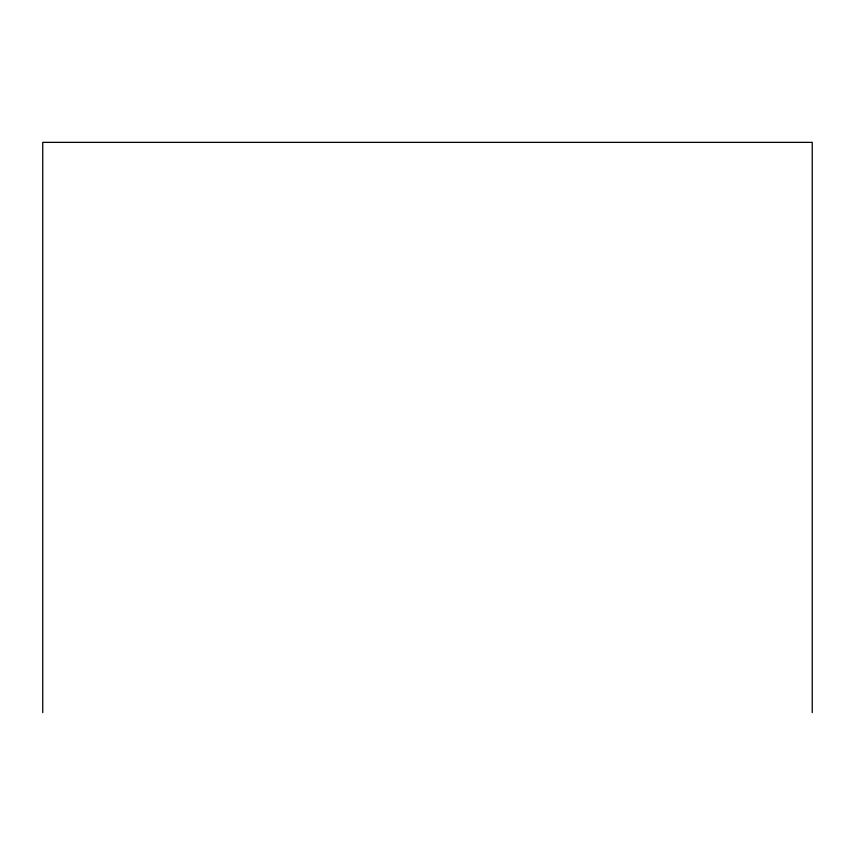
<?xml version="1.0" encoding="UTF-8"?>
<svg xmlns="http://www.w3.org/2000/svg" width="855" height="855" viewBox="0 0 855 855"><rect width="100%" height="100%" fill="white"/><g stroke="black" fill="none" stroke-linecap="round" stroke-linejoin="round"><path stroke-width="1.28" d="M812.25 712.632L812.25 142.368L42.75 142.368L42.75 712.632"/></g></svg>
